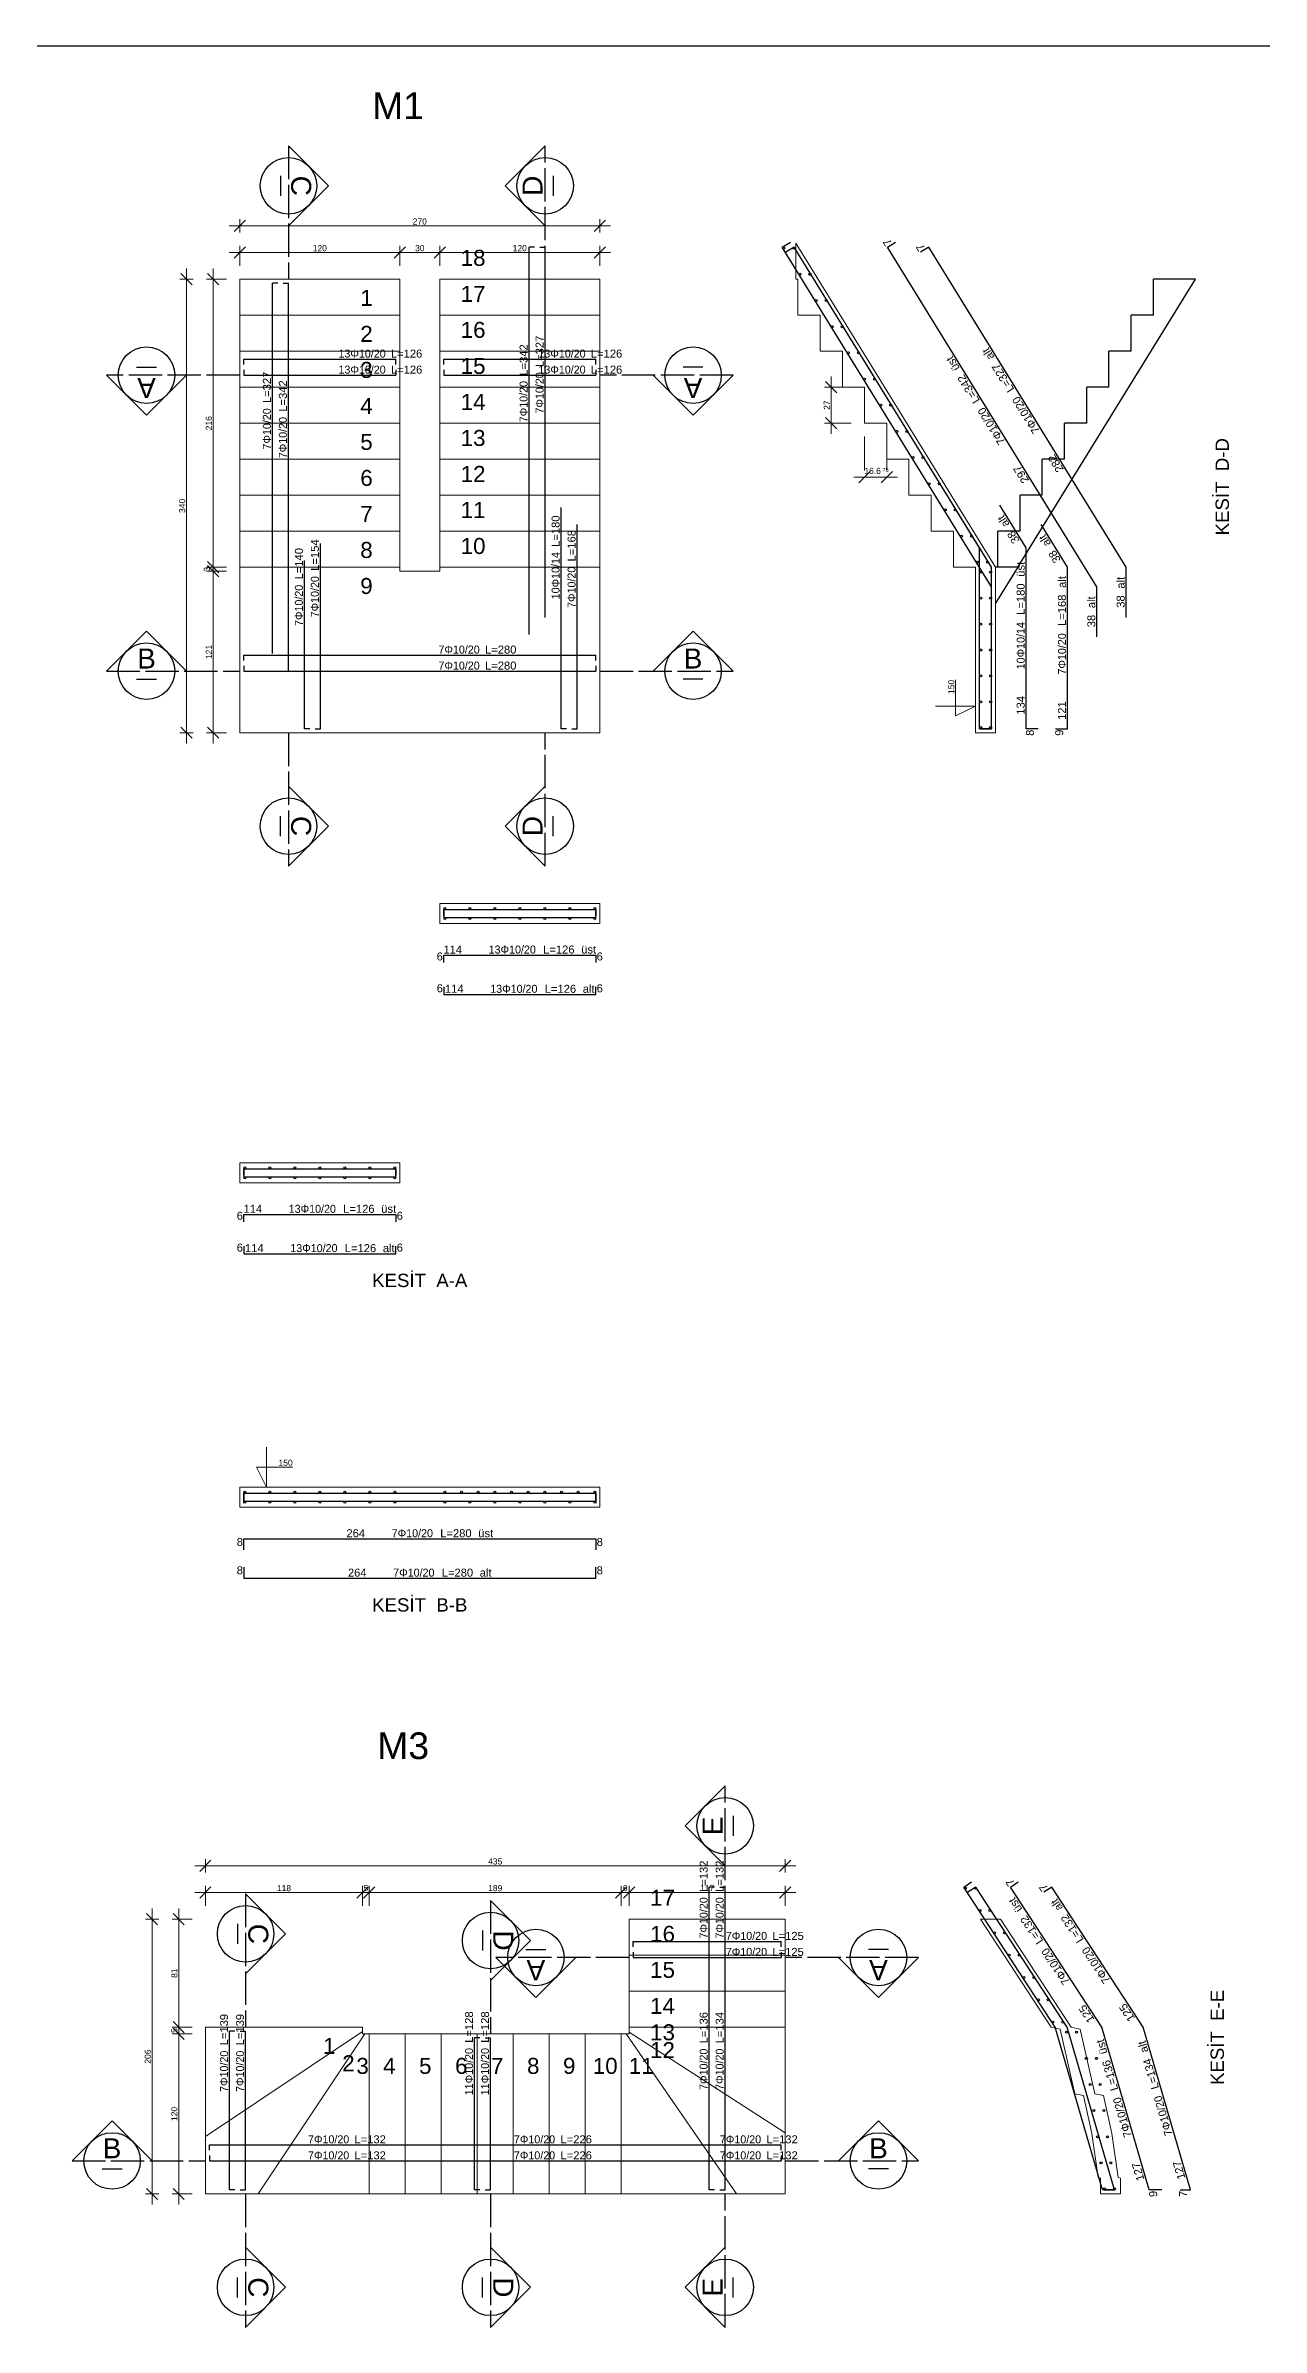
# Model space of a CAD drawing. Header units: millimetres. Extents: x 2232 to 85269, y -3593 to 5869.
# Drawn here: x 67817 to 69185, y 3303 to 5869 of the extents above; entities that cross this region are included whole.
import ezdxf

# ---------------------------------------------------------------- set-up
doc = ezdxf.new("R2010")
doc.units = ezdxf.units.MM
doc.linetypes.add('CENTER4', pattern=[56.25, 37.5, -6.25, 6.25, 6.25])
doc.linetypes.add('DASHDOT2', pattern=[12.7, 6.35, -3.175, 0, -3.175])
doc.layers.add('aks', color=251, linetype='DASHDOT2', lineweight=35)
for name, color, linetype in [('Donatı Topl. Uzun. Yazısı', 7, 'Continuous'), ('Donatı Uz. Yazısı', 7, 'Continuous'), ('Donatı Yazısı', 7, 'Continuous'), ('Donatı Çizgisi', 7, 'Continuous'), ('Merdiven', 7, 'Continuous'), ('Standart', 7, 'Continuous')]:
    doc.layers.add(name, color=color, linetype=linetype)
doc.styles.add('arial_1_18', font='arial.ttf', dxfattribs={"height": 0.2})
doc.styles.add('symbol_1_18', font='symbol.ttf', dxfattribs={"height": 0.2})

msp = doc.modelspace()

# ---------------------------------------------------------------- linework, layer by layer
msp.add_line((3332.4, 5868.7), (79990.7, 5868.7))
at = {"layer": 'aks', "color": 6, "linetype": 'CENTER4', "lineweight": -3}
for points in [[(68090.1, 5756.1), (68090.1, 5606.1)], [(68379, 5606.1), (68379, 5756.1)], [(68035.4, 5498.1), (67885.4, 5498.1)], [(68590.4, 5498.1), (68440.4, 5498.1)], [(67885.4, 5165.3), (68035.4, 5165.3)], [(68440.4, 5165.3), (68590.4, 5165.3)], [(68090.1, 5096.1), (68090.1, 4946.1)], [(68379, 4946.1), (68379, 5096.1)], [(68581.6, 3761.9), (68581.6, 3911.9)], [(68041.9, 3790.4), (68041.9, 3640.4)], [(68317.6, 3782.9), (68317.6, 3632.9)], [(68473.6, 3718.8), (68323.6, 3718.8)], [(68799.1, 3718.8), (68649.1, 3718.8)], [(67846.6, 3490), (67996.6, 3490)], [(68649.1, 3490), (68799.1, 3490)], [(68041.9, 3452.9), (68041.9, 3302.9)], [(68317.6, 3452.9), (68317.6, 3302.9)], [(68581.6, 3302.9), (68581.6, 3452.9)]]:
    msp.add_lwpolyline(points, dxfattribs=at)
at = {"layer": 'aks', "color": 6, "linetype": 'Continuous', "lineweight": -3}
for points in [[(68090.1, 5756.1), (68135.1, 5711.1)], [(68334, 5711.1), (68379, 5756.1)], [(68081.1, 5722.4), (68081.1, 5699.9)], [(68388, 5722.4), (68388, 5699.9)], [(68135.1, 5711.1), (68090.1, 5666.1)], [(68379, 5666.1), (68334, 5711.1)], [(67930.4, 5453.1), (67885.4, 5498.1)], [(67919.1, 5507.1), (67941.6, 5507.1)], [(67975.4, 5498.1), (67930.4, 5453.1)], [(68545.4, 5453.1), (68500.4, 5498.1)], [(68556.6, 5507.1), (68534.1, 5507.1)], [(68590.4, 5498.1), (68545.4, 5453.1)], [(67885.4, 5165.3), (67930.4, 5210.3)], [(67930.4, 5210.3), (67975.4, 5165.3)], [(68500.4, 5165.3), (68545.4, 5210.3)], [(68545.4, 5210.3), (68590.4, 5165.3)], [(67919.1, 5156.3), (67941.6, 5156.3)], [(68556.6, 5156.3), (68534.1, 5156.3)], [(68090.1, 5036.1), (68135.1, 4991.1)], [(68334, 4991.1), (68379, 5036.1)], [(68081.1, 4979.9), (68081.1, 5002.4)], [(68135.1, 4991.1), (68090.1, 4946.1)], [(68379, 4946.1), (68334, 4991.1)], [(68388, 4979.9), (68388, 5002.4)], [(68536.6, 3866.9), (68581.6, 3911.9)], [(68590.6, 3878.1), (68590.6, 3855.6)], [(68581.6, 3821.9), (68536.6, 3866.9)], [(68041.9, 3790.4), (68086.9, 3745.4)], [(68317.6, 3782.9), (68362.6, 3737.9)], [(68032.9, 3756.6), (68032.9, 3734.1)], [(68308.6, 3749.1), (68308.6, 3726.6)], [(68086.9, 3745.4), (68041.9, 3700.4)], [(68362.6, 3737.9), (68317.6, 3692.9)], [(68357.3, 3727.8), (68379.8, 3727.8)], [(68765.3, 3727.8), (68742.8, 3727.8)], [(68368.6, 3673.8), (68323.6, 3718.8)], [(68413.6, 3718.8), (68368.6, 3673.8)], [(68754.1, 3673.8), (68709.1, 3718.8)], [(68799.1, 3718.8), (68754.1, 3673.8)], [(67846.6, 3490), (67891.6, 3535)], [(67891.6, 3535), (67936.6, 3490)], [(68709.1, 3490), (68754.1, 3535)], [(68754.1, 3535), (68799.1, 3490)], [(67880.3, 3481), (67902.8, 3481)], [(68765.3, 3481), (68742.8, 3481)], [(68041.9, 3392.9), (68086.9, 3347.9)], [(68317.6, 3392.9), (68362.6, 3347.9)], [(68536.6, 3347.9), (68581.6, 3392.9)], [(68032.9, 3336.6), (68032.9, 3359.1)], [(68086.9, 3347.9), (68041.9, 3302.9)], [(68308.6, 3336.6), (68308.6, 3359.1)], [(68362.6, 3347.9), (68317.6, 3302.9)], [(68581.6, 3302.9), (68536.6, 3347.9)], [(68590.6, 3336.6), (68590.6, 3359.1)]]:
    msp.add_lwpolyline(points, dxfattribs=at)
for centre in [(68090.1, 5711.1), (68379, 5711.1), (67930.4, 5498.1), (68545.4, 5498.1), (67930.4, 5165.3), (68545.4, 5165.3), (68090.1, 4991.1), (68379, 4991.1), (68581.6, 3866.9), (68041.9, 3745.4), (68317.6, 3737.9), (68368.6, 3718.8), (68754.1, 3718.8), (67891.6, 3490), (68754.1, 3490), (68041.9, 3347.9), (68317.6, 3347.9), (68581.6, 3347.9)]:
    msp.add_circle(centre, 31.8, dxfattribs=at)
at = {"layer": 'Donatı Çizgisi', "color": 35, "linetype": 'Continuous', "lineweight": -3}
for points in [[(68645.7, 5642.1), (68654.9, 5647.8)], [(68764.2, 5642.1), (68773.4, 5647.8)], [(68361, 5206.4), (68361, 5642.1)], [(68367, 5642.1), (68361, 5642.1)], [(68373, 5642.1), (68379, 5642.1)], [(68379, 5225.8), (68379, 5642.1)], [(68881.4, 5260.3), (68645.7, 5642.1)], [(68659.2, 5642.1), (68650, 5636.5)], [(68881.4, 5282.1), (68659.2, 5642.1)], [(68999.9, 5260.3), (68764.2, 5642.1)], [(68810.7, 5642.1), (68801.5, 5636.5)], [(69032.9, 5282.1), (68810.7, 5642.1)], [(68072.1, 5185.3), (68072.1, 5601.6)], [(68078.1, 5601.6), (68072.1, 5601.6)], [(68084.1, 5601.6), (68090.1, 5601.6)], [(68090.1, 5165.9), (68090.1, 5601.6)], [(68039.9, 5516.1), (68210.9, 5516.1)], [(68039.9, 5510.1), (68039.9, 5516.1)], [(68039.9, 5504.1), (68039.9, 5498.1)], [(68039.9, 5498.1), (68210.9, 5498.1)], [(68210.9, 5510.1), (68210.9, 5516.1)], [(68210.9, 5504.1), (68210.9, 5498.1)], [(68264.9, 5516.1), (68435.9, 5516.1)], [(68264.9, 5510.1), (68264.9, 5516.1)], [(68264.9, 5504.1), (68264.9, 5498.1)], [(68264.9, 5498.1), (68435.9, 5498.1)], [(68435.9, 5510.1), (68435.9, 5516.1)], [(68435.9, 5504.1), (68435.9, 5498.1)], [(68397, 5100.6), (68397, 5349.5)], [(68867.9, 5304), (68838.3, 5352)], [(68920.4, 5304), (68890.8, 5352)], [(68415, 5100.6), (68415, 5330.1)], [(68881.4, 5282.1), (68851.8, 5330.1)], [(68966.9, 5282.1), (68937.3, 5330.1)], [(68108.1, 5100.6), (68108.1, 5289.6)], [(68126.1, 5100.6), (68126.1, 5309)], [(68867.9, 5100.6), (68867.9, 5304)], [(68920.4, 5100.6), (68920.4, 5304)], [(68881.4, 5100.6), (68881.4, 5282.1)], [(68881.4, 5225.8), (68881.4, 5282.1)], [(68881.4, 5203.9), (68881.4, 5260.3)], [(68966.9, 5100.6), (68966.9, 5282.1)], [(68999.9, 5203.9), (68999.9, 5260.3)], [(69032.9, 5225.8), (69032.9, 5282.1)], [(68039.9, 5183.3), (68435.9, 5183.3)], [(68039.9, 5177.3), (68039.9, 5183.3)], [(68435.9, 5177.3), (68435.9, 5183.3)], [(68039.9, 5171.3), (68039.9, 5165.3)], [(68039.9, 5165.3), (68435.9, 5165.3)], [(68435.9, 5171.3), (68435.9, 5165.3)], [(68114.1, 5100.6), (68108.1, 5100.6)], [(68120.1, 5100.6), (68126.1, 5100.6)], [(68403, 5100.6), (68397, 5100.6)], [(68409, 5100.6), (68415, 5100.6)], [(68881.4, 5100.6), (68867.9, 5100.6)], [(68867.9, 5100.6), (68881.4, 5100.6)], [(68933.9, 5100.6), (68920.4, 5100.6)], [(68953.4, 5100.6), (68966.9, 5100.6)], [(68264.9, 4890.1), (68264.9, 4897.4)], [(68264.9, 4897.4), (68435.9, 4897.4)], [(68264.9, 4895.7), (68264.9, 4888.4)], [(68264.9, 4888.4), (68435.9, 4888.4)], [(68435.9, 4897.4), (68435.9, 4890.1)], [(68435.9, 4888.4), (68435.9, 4895.7)], [(68264.9, 4837.6), (68264.9, 4846)], [(68264.9, 4846), (68435.9, 4846)], [(68435.9, 4846), (68435.9, 4837.6)], [(68264.9, 4810.2), (68264.9, 4801.8)], [(68264.9, 4801.8), (68435.9, 4801.8)], [(68435.9, 4801.8), (68435.9, 4810.2)], [(68039.9, 4598.5), (68039.9, 4605.8)], [(68039.9, 4605.8), (68210.9, 4605.8)], [(68039.9, 4604.1), (68039.9, 4596.8)], [(68039.9, 4596.8), (68210.9, 4596.8)], [(68210.9, 4605.8), (68210.9, 4598.5)], [(68210.9, 4596.8), (68210.9, 4604.1)], [(68039.9, 4546), (68039.9, 4554.4)], [(68039.9, 4554.4), (68210.9, 4554.4)], [(68210.9, 4554.4), (68210.9, 4546)], [(68039.9, 4518.6), (68039.9, 4510.2)], [(68210.9, 4510.2), (68210.9, 4518.6)], [(68039.9, 4510.2), (68210.9, 4510.2)], [(68039.9, 4243.2), (68039.9, 4231.9)], [(68039.9, 4229.7), (68039.9, 4240.9)], [(68039.9, 4240.9), (68435.9, 4240.9)], [(68435.9, 4231.9), (68435.9, 4243.2)], [(68435.9, 4240.9), (68435.9, 4229.7)], [(68039.9, 4231.9), (68435.9, 4231.9)], [(68039.9, 4177.2), (68039.9, 4189.6)], [(68039.9, 4189.6), (68435.9, 4189.6)], [(68435.9, 4189.6), (68435.9, 4177.2)], [(68039.9, 4157.7), (68039.9, 4145.3)], [(68435.9, 4145.3), (68435.9, 4157.7)], [(68039.9, 4145.3), (68435.9, 4145.3)], [(68563.6, 3640.4), (68563.6, 3797.9)], [(68569.6, 3797.9), (68563.6, 3797.9)], [(68575.6, 3797.9), (68581.6, 3797.9)], [(68581.6, 3640.4), (68581.6, 3797.9)], [(68850, 3797.9), (68858.8, 3803.7)], [(68952.9, 3640.4), (68850, 3797.9)], [(68863.5, 3797.9), (68854.6, 3792.1)], [(68966.4, 3640.4), (68863.5, 3797.9)], [(68902.5, 3797.9), (68911.3, 3803.7)], [(69005.4, 3640.4), (68902.5, 3797.9)], [(68949, 3797.9), (68940.1, 3792.1)], [(69051.9, 3640.4), (68949, 3797.9)], [(68478.1, 3736.8), (68644.6, 3736.8)], [(68478.1, 3730.8), (68478.1, 3736.8)], [(68478.1, 3724.8), (68478.1, 3718.8)], [(68644.6, 3730.8), (68644.6, 3736.8)], [(68644.6, 3724.8), (68644.6, 3718.8)], [(68478.1, 3718.8), (68644.6, 3718.8)], [(68023.9, 3457.4), (68023.9, 3635.9)], [(68029.9, 3635.9), (68023.9, 3635.9)], [(68035.9, 3635.9), (68041.9, 3635.9)], [(68041.9, 3457.4), (68041.9, 3635.9)], [(68299.6, 3457.4), (68299.6, 3628.4)], [(68305.6, 3628.4), (68299.6, 3628.4)], [(68311.6, 3628.4), (68317.6, 3628.4)], [(68317.6, 3457.4), (68317.6, 3628.4)], [(68563.6, 3457.4), (68563.6, 3640.4)], [(68581.6, 3457.4), (68581.6, 3640.4)], [(69006.3, 3457.4), (68952.9, 3640.4)], [(69019.8, 3457.4), (68966.4, 3640.4)], [(69058.8, 3457.4), (69005.4, 3640.4)], [(69105.3, 3457.4), (69051.9, 3640.4)], [(68001.1, 3508), (68181.1, 3508)], [(68001.1, 3502), (68001.1, 3508)], [(68001.1, 3496), (68001.1, 3490)], [(68001.1, 3490), (68181.1, 3490)], [(68181.1, 3508), (68464.6, 3508)], [(68181.1, 3490), (68464.6, 3490)], [(68464.6, 3508), (68644.6, 3508)], [(68464.6, 3490), (68644.6, 3490)], [(68644.6, 3502), (68644.6, 3508)], [(68644.6, 3496), (68644.6, 3490)], [(68029.9, 3457.4), (68023.9, 3457.4)], [(68035.9, 3457.4), (68041.9, 3457.4)], [(68305.6, 3457.4), (68299.6, 3457.4)], [(68311.6, 3457.4), (68317.6, 3457.4)], [(68569.6, 3457.4), (68563.6, 3457.4)], [(68575.6, 3457.4), (68581.6, 3457.4)], [(69020.5, 3457.4), (69006.3, 3457.4)], [(69008.2, 3457.4), (69019.8, 3457.4)], [(69073, 3457.4), (69058.8, 3457.4)], [(69093.7, 3457.4), (69105.3, 3457.4)]]:
    msp.add_lwpolyline(points, dxfattribs=at)
for centre in [(68647.5, 5641), (68658.8, 5641), (68665.7, 5611.6), (68677, 5611.6), (68683.9, 5582.1), (68695.1, 5582.1), (68702.1, 5552.7), (68713.3, 5552.7), (68720.2, 5523.3), (68731.5, 5523.3), (68738.4, 5493.8), (68749.6, 5493.8), (68756.6, 5464.4), (68767.8, 5464.4), (68774.7, 5435), (68786, 5435), (68792.9, 5405.5), (68804.2, 5405.5), (68811.1, 5376.1), (68822.3, 5376.1), (68829.3, 5346.6), (68840.5, 5346.6), (68847.4, 5317.2), (68858.7, 5317.2), (68865.6, 5287.8), (68876.8, 5287.8), (68869.1, 5276.5), (68880.3, 5276.5), (68869.1, 5247.4), (68880.3, 5247.4), (68869.1, 5218.3), (68880.3, 5218.3), (68869.1, 5189.1), (68880.3, 5189.1), (68869.1, 5160), (68880.3, 5160), (68869.1, 5130.9), (68880.3, 5130.9), (68869.1, 5101.8), (68880.3, 5101.8), (68266, 4898.5), (68266, 4887.3), (68294.1, 4898.5), (68294.1, 4887.3), (68322.3, 4898.5), (68322.3, 4887.3), (68350.4, 4898.5), (68350.4, 4887.3), (68378.5, 4898.5), (68378.5, 4887.3), (68406.6, 4898.5), (68406.6, 4887.3), (68434.8, 4898.5), (68434.8, 4887.3), (68041, 4606.9), (68041, 4595.7), (68069.1, 4606.9), (68069.1, 4595.7), (68097.3, 4606.9), (68097.3, 4595.7), (68125.4, 4606.9), (68125.4, 4595.7), (68153.5, 4606.9), (68153.5, 4595.7), (68181.6, 4606.9), (68181.6, 4595.7), (68209.8, 4606.9), (68209.8, 4595.7), (68041, 4242.1), (68069.1, 4242.1), (68097.3, 4242.1), (68125.4, 4242.1), (68153.5, 4242.1), (68181.6, 4242.1), (68209.8, 4242.1), (68266, 4242.1), (68284.8, 4242.1), (68303.5, 4242.1), (68322.3, 4242.1), (68341, 4242.1), (68359.8, 4242.1), (68378.5, 4242.1), (68397.3, 4242.1), (68416, 4242.1), (68434.8, 4242.1), (68041, 4230.8), (68069.1, 4230.8), (68097.3, 4230.8), (68125.4, 4230.8), (68153.5, 4230.8), (68181.6, 4230.8), (68209.8, 4230.8), (68266, 4230.8), (68294.1, 4230.8), (68322.3, 4230.8), (68350.4, 4230.8), (68378.5, 4230.8), (68406.6, 4230.8), (68434.8, 4230.8), (68851.8, 3796.7), (68863.1, 3796.7), (68868.3, 3771.6), (68879.5, 3771.6), (68884.7, 3746.5), (68895.9, 3746.5), (68901.1, 3721.4), (68912.4, 3721.4), (68917.5, 3696.2), (68928.8, 3696.2), (68934, 3671.1), (68945.2, 3671.1), (68950.4, 3646), (68961.6, 3646), (68965.6, 3634.7), (68976.9, 3634.7), (68988, 3605.4), (68999.3, 3605.4), (68992.2, 3576), (69003.5, 3576), (68996.4, 3546.6), (69007.6, 3546.6), (69000.5, 3517.2), (69011.7, 3517.2), (69004.5, 3487.9), (69015.7, 3487.9), (69008.5, 3458.5), (69019.7, 3458.5)]:
    msp.add_circle(centre, 1.12, dxfattribs=at)
at = {"layer": 'Merdiven', "color": 1, "linetype": 'Continuous', "lineweight": 5}
for points in [[(68885.9, 5282.1), (68660.9, 5646.6)], [(68660.9, 5606.1), (68660.9, 5646.6)], [(68215.4, 5606.1), (68035.4, 5606.1)], [(68035.4, 5606.1), (68035.4, 5282.1)], [(68035.4, 5606.1), (68215.4, 5606.1)], [(68215.4, 5282.1), (68215.4, 5606.1)], [(68260.4, 5606.1), (68440.4, 5606.1)], [(68260.4, 5282.1), (68260.4, 5606.1)], [(68440.4, 5606.1), (68440.4, 5282.1)], [(68663.4, 5606.1), (68660.9, 5606.1)], [(68663.4, 5565.6), (68663.4, 5606.1)], [(68035.4, 5565.6), (68215.4, 5565.6)], [(68440.4, 5565.6), (68260.4, 5565.6)], [(68688.4, 5565.6), (68663.4, 5565.6)], [(68688.4, 5525.1), (68688.4, 5565.6)], [(68035.4, 5525.1), (68215.4, 5525.1)], [(68440.4, 5525.1), (68260.4, 5525.1)], [(68713.4, 5525.1), (68688.4, 5525.1)], [(68713.4, 5484.6), (68713.4, 5525.1)], [(68035.4, 5484.6), (68215.4, 5484.6)], [(68440.4, 5484.6), (68260.4, 5484.6)], [(68738.4, 5484.6), (68713.4, 5484.6)], [(68738.4, 5444.1), (68738.4, 5484.6)], [(68035.4, 5444.1), (68215.4, 5444.1)], [(68440.4, 5444.1), (68260.4, 5444.1)], [(68763.4, 5444.1), (68738.4, 5444.1)], [(68763.4, 5403.6), (68763.4, 5444.1)], [(68035.4, 5403.6), (68215.4, 5403.6)], [(68440.4, 5403.6), (68260.4, 5403.6)], [(68788.4, 5403.6), (68763.4, 5403.6)], [(68788.4, 5363.1), (68788.4, 5403.6)], [(68035.4, 5363.1), (68215.4, 5363.1)], [(68440.4, 5363.1), (68260.4, 5363.1)], [(68813.4, 5363.1), (68788.4, 5363.1)], [(68813.4, 5322.6), (68813.4, 5363.1)], [(68035.4, 5322.6), (68215.4, 5322.6)], [(68440.4, 5322.6), (68260.4, 5322.6)], [(68838.4, 5322.6), (68813.4, 5322.6)], [(68838.4, 5282.1), (68838.4, 5322.6)], [(68035.4, 5282.1), (68215.4, 5282.1)], [(68035.4, 5096.1), (68035.4, 5282.1)], [(68035.4, 5282.1), (68215.4, 5282.1)], [(68215.4, 5282.1), (68215.4, 5277.6)], [(68215.4, 5277.6), (68260.4, 5277.6)], [(68260.4, 5277.6), (68260.4, 5282.1)], [(68260.4, 5282.1), (68440.4, 5282.1)], [(68440.4, 5282.1), (68260.4, 5282.1)], [(68440.4, 5282.1), (68260.4, 5282.1)], [(68440.4, 5282.1), (68440.4, 5096.1)], [(68863.4, 5282.1), (68838.4, 5282.1)], [(68863.4, 5096.1), (68863.4, 5282.1)], [(68885.9, 5241.6), (68885.9, 5282.1)], [(68885.9, 5096.1), (68885.9, 5241.6)], [(68440.4, 5096.1), (68035.4, 5096.1)], [(68885.9, 5096.1), (68863.4, 5096.1)], [(68260.4, 4904.1), (68260.4, 4881.6)], [(68440.4, 4904.1), (68260.4, 4904.1)], [(68440.4, 4881.6), (68440.4, 4904.1)], [(68260.4, 4881.6), (68440.4, 4881.6)], [(68035.4, 4612.6), (68035.4, 4590.1)], [(68215.4, 4612.6), (68035.4, 4612.6)], [(68215.4, 4590.1), (68215.4, 4612.6)], [(68035.4, 4590.1), (68215.4, 4590.1)], [(68035.4, 4225.2), (68035.4, 4247.7)], [(68035.4, 4247.7), (68440.4, 4247.7)], [(68440.4, 4247.7), (68440.4, 4225.2)], [(68440.4, 4225.2), (68035.4, 4225.2)], [(68473.6, 3761.9), (68649.1, 3761.9)], [(68473.6, 3640.4), (68473.6, 3761.9)], [(68649.1, 3761.9), (68649.1, 3640.4)], [(68948.4, 3640.4), (68869, 3761.9)], [(68869, 3761.9), (68891.5, 3761.9)], [(68891.5, 3761.9), (68970.9, 3640.4)], [(68649.1, 3721.4), (68473.6, 3721.4)], [(68649.1, 3680.9), (68473.6, 3680.9)], [(68173.6, 3640.4), (67996.6, 3640.4)], [(67996.6, 3640.4), (67996.6, 3452.9)], [(68173.6, 3640.4), (67996.6, 3640.4)], [(68173.6, 3635.4), (67996.6, 3517.6)], [(68176.1, 3632.9), (68055.9, 3452.9)], [(68173.6, 3632.9), (68173.6, 3640.4)], [(68181.1, 3632.9), (68173.6, 3632.9)], [(68181.1, 3452.9), (68181.1, 3632.9)], [(68181.1, 3452.9), (68181.1, 3632.9)], [(68181.1, 3632.9), (68464.6, 3632.9)], [(68181.1, 3452.9), (68181.1, 3632.9)], [(68221.6, 3452.9), (68221.6, 3632.9)], [(68262.1, 3452.9), (68262.1, 3632.9)], [(68302.6, 3452.9), (68302.6, 3632.9)], [(68343.1, 3452.9), (68343.1, 3632.9)], [(68383.6, 3452.9), (68383.6, 3632.9)], [(68424.1, 3452.9), (68424.1, 3632.9)], [(68464.6, 3632.9), (68464.6, 3452.9)], [(68464.6, 3452.9), (68464.6, 3632.9)], [(68464.6, 3632.9), (68473.6, 3632.9)], [(68464.6, 3632.9), (68464.6, 3452.9)], [(68470.1, 3632.9), (68594.4, 3452.9)], [(68473.6, 3632.9), (68473.6, 3640.4)], [(68473.6, 3640.4), (68649.1, 3640.4)], [(68649.1, 3640.4), (68473.6, 3640.4)], [(68649.1, 3640.4), (68473.6, 3640.4)], [(68473.6, 3634.9), (68649.1, 3521.8)], [(68649.1, 3640.4), (68649.1, 3452.9)], [(68958.6, 3638.3), (68948.4, 3640.4)], [(68974.9, 3565.3), (68958.6, 3638.3)], [(68970.9, 3640.4), (68981.1, 3638.3)], [(68981.1, 3638.3), (68997.4, 3565.3)], [(68984.9, 3563.7), (68974.9, 3565.3)], [(68994.1, 3520.7), (68984.9, 3563.7)], [(68997.4, 3565.3), (69007.4, 3563.7)], [(69007.4, 3563.7), (69016.6, 3520.7)], [(69001.4, 3471.4), (68994.1, 3520.7)], [(69016.6, 3520.7), (69023.9, 3471.4)], [(69004, 3470.6), (69001.4, 3471.4)], [(69004, 3452.9), (69004, 3470.6)], [(69023.9, 3471.4), (69026.5, 3470.6)], [(69026.5, 3470.6), (69026.5, 3452.9)], [(67996.6, 3452.9), (68181.1, 3452.9)], [(68464.6, 3452.9), (68181.1, 3452.9)], [(68649.1, 3452.9), (68464.6, 3452.9)], [(69026.5, 3452.9), (69004, 3452.9)]]:
    msp.add_lwpolyline(points, dxfattribs=at)
at = {"layer": 'Merdiven', "color": 134, "linetype": 'Continuous', "lineweight": -3}
for points in [[(68910.9, 5282.1), (69110.9, 5606.1)], [(69110.9, 5606.1), (69063.4, 5606.1)], [(69063.4, 5565.6), (69063.4, 5606.1)], [(69063.4, 5565.6), (69038.4, 5565.6)], [(69038.4, 5525.1), (69038.4, 5565.6)], [(69038.4, 5525.1), (69013.4, 5525.1)], [(69013.4, 5484.6), (69013.4, 5525.1)], [(69013.4, 5484.6), (68988.4, 5484.6)], [(68988.4, 5444.1), (68988.4, 5484.6)], [(68988.4, 5444.1), (68963.4, 5444.1)], [(68963.4, 5403.6), (68963.4, 5444.1)], [(68963.4, 5403.6), (68938.4, 5403.6)], [(68938.4, 5363.1), (68938.4, 5403.6)], [(68938.4, 5363.1), (68913.4, 5363.1)], [(68913.4, 5322.6), (68913.4, 5363.1)], [(68913.4, 5322.6), (68888.4, 5322.6)], [(68888.4, 5282.1), (68888.4, 5322.6)], [(68910.9, 5282.1), (68885.9, 5241.6)], [(68888.4, 5282.1), (68885.9, 5282.1)], [(68910.9, 5282.1), (68888.4, 5282.1)]]:
    msp.add_lwpolyline(points, dxfattribs=at)
at = {"layer": 'Standart', "color": 163, "linetype": 'Continuous', "lineweight": 5}
for points in [[(68041.7, 5672.5), (68029, 5659.8)], [(68446.7, 5672.5), (68434, 5659.8)], [(68041.7, 5642.5), (68029, 5629.8)], [(68221.7, 5642.5), (68209, 5629.8)], [(68266.7, 5642.5), (68254, 5629.8)], [(68446.7, 5642.5), (68434, 5629.8)], [(67969, 5612.5), (67981.7, 5599.8)], [(67999, 5612.5), (68011.7, 5599.8)], [(68694.6, 5491), (68707.3, 5478.3)], [(68694.6, 5450.5), (68707.3, 5437.8)], [(68744.8, 5389.8), (68732.1, 5377)], [(68769.8, 5389.8), (68757.1, 5377)], [(67999, 5288.5), (68011.7, 5275.8)], [(67999, 5284), (68011.7, 5271.3)], [(67969, 5102.5), (67981.7, 5089.8)], [(67999, 5102.5), (68011.7, 5089.8)], [(68002.9, 3828.2), (67990.2, 3815.5)], [(68655.4, 3828.2), (68642.7, 3815.5)], [(68002.9, 3798.2), (67990.2, 3785.5)], [(68179.9, 3798.2), (68167.2, 3785.5)], [(68187.4, 3798.2), (68174.7, 3785.5)], [(68470.9, 3798.2), (68458.2, 3785.5)], [(68479.9, 3798.2), (68467.2, 3785.5)], [(68655.4, 3798.2), (68642.7, 3785.5)], [(67930.2, 3768.2), (67942.9, 3755.5)], [(67960.2, 3768.2), (67972.9, 3755.5)], [(67960.2, 3646.7), (67972.9, 3634)], [(67960.2, 3639.2), (67972.9, 3626.5)], [(67930.2, 3459.2), (67942.9, 3446.5)], [(67960.2, 3459.2), (67972.9, 3446.5)]]:
    msp.add_lwpolyline(points, dxfattribs=at)
at = {"layer": 'Standart', "color": 1, "linetype": 'Continuous', "lineweight": 5}
for points in [[(68035.4, 5658.6), (68035.4, 5673.6)], [(68440.4, 5658.6), (68440.4, 5673.6)], [(68023.4, 5666.1), (68452.4, 5666.1)], [(68023.4, 5636.1), (68452.4, 5636.1)], [(68035.4, 5621.1), (68035.4, 5643.6)], [(68215.4, 5621.1), (68215.4, 5643.6)], [(68260.4, 5621.1), (68260.4, 5643.6)], [(68440.4, 5621.1), (68440.4, 5643.6)], [(67982.9, 5606.1), (67967.9, 5606.1)], [(67975.4, 5084.1), (67975.4, 5618.1)], [(68020.4, 5606.1), (67997.9, 5606.1)], [(68005.4, 5084.1), (68005.4, 5618.1)], [(68700.9, 5432.1), (68700.9, 5496.6)], [(68723.4, 5484.6), (68693.4, 5484.6)], [(68723.4, 5444.1), (68693.4, 5444.1)], [(68738.4, 5429.1), (68738.4, 5390.9)], [(68763.4, 5429.1), (68763.4, 5390.9)], [(68726.4, 5383.4), (68775.4, 5383.4)], [(68020.4, 5282.1), (67997.9, 5282.1)], [(68020.4, 5277.6), (67997.9, 5277.6)], [(68840.9, 5126.1), (68840.9, 5155.6)], [(68863.4, 5141.1), (68863.4, 5126.1)], [(68840.9, 5126.1), (68818.4, 5126.1)], [(68863.4, 5126.1), (68840.9, 5114.9)], [(68840.9, 5114.9), (68840.9, 5126.1)], [(68840.9, 5126.1), (68863.4, 5126.1)], [(67982.9, 5096.1), (67967.9, 5096.1)], [(68020.4, 5096.1), (67997.9, 5096.1)], [(68065.4, 4270.2), (68065.4, 4292.7)], [(68065.4, 4247.7), (68054.1, 4270.2)], [(68054.1, 4270.2), (68065.4, 4270.2)], [(68065.4, 4270.2), (68065.4, 4247.7)], [(68065.4, 4270.2), (68094.8, 4270.2)], [(68080.4, 4247.7), (68065.4, 4247.7)], [(67996.6, 3814.4), (67996.6, 3829.4)], [(68649.1, 3814.4), (68649.1, 3829.4)], [(67984.6, 3821.9), (68661.1, 3821.9)], [(67996.6, 3776.9), (67996.6, 3799.4)], [(68173.6, 3776.9), (68173.6, 3799.4)], [(68181.1, 3776.9), (68181.1, 3799.4)], [(68464.6, 3776.9), (68464.6, 3799.4)], [(68473.6, 3776.9), (68473.6, 3799.4)], [(68649.1, 3776.9), (68649.1, 3799.4)], [(67936.6, 3440.9), (67936.6, 3773.9)], [(67966.6, 3440.9), (67966.6, 3773.9)], [(67984.6, 3791.9), (68661.1, 3791.9)], [(67944.1, 3761.9), (67929.1, 3761.9)], [(67981.6, 3761.9), (67959.1, 3761.9)], [(67981.6, 3640.4), (67959.1, 3640.4)], [(67981.6, 3632.9), (67959.1, 3632.9)], [(67944.1, 3452.9), (67929.1, 3452.9)], [(67981.6, 3452.9), (67959.1, 3452.9)]]:
    msp.add_lwpolyline(points, dxfattribs=at)

# ---------------------------------------------------------------- texts
at = {"layer": 'aks', "color": 1, "linetype": 'Continuous', "lineweight": -3, "style": 'arial_1_18'}
for s, rotation, p in [('C', 270, (68093.1, 5722.5)), ('D', 90, (68376, 5699.8)), ('A', 180, (67940.9, 5495.1)), ('A', 180, (68555.9, 5495.1)), ('C', 270, (68093.1, 5002.5)), ('D', 90, (68376, 4979.8)), ('E', 90, (68578.6, 3856.4)), ('C', 270, (68044.9, 3756.7)), ('D', 270, (68320.6, 3749.2)), ('A', 180, (68379, 3715.8)), ('A', 180, (68764.5, 3715.8)), ('C', 270, (68044.9, 3359.2)), ('D', 270, (68320.6, 3359.2)), ('E', 90, (68578.6, 3337.4))]:
    msp.add_text(s, height=22.5, rotation=rotation, dxfattribs=at).set_placement(p)
for p in [(67919.9, 5168.3), (68534.9, 5168.3), (67881.1, 3493), (68743.6, 3493)]:
    msp.add_text('B', height=22.5, dxfattribs=at).set_placement(p)
at = {"layer": 'Donatı Topl. Uzun. Yazısı', "color": 1, "linetype": 'Continuous', "lineweight": -3, "style": 'arial_1_18'}
for s, p in [('L=126', (68205.4, 5517.9)), ('L=126', (68430.4, 5517.9)), ('L=126', (68205.4, 5499.9)), ('L=126', (68430.4, 5499.9)), ('L=280', (68311.3, 5185.1)), ('L=280', (68311.3, 5167.1)), ('L=126', (68376.7, 4847.8)), ('L=126', (68378.5, 4803.6)), ('L=126', (68151.7, 4556.2)), ('L=126', (68153.5, 4512)), ('L=280', (68260.9, 4191.4)), ('L=280', (68262.6, 4147.1)), ('L=125', (68634.7, 3738.6)), ('L=125', (68634.7, 3720.6)), ('L=132', (68164.4, 3509.8)), ('L=226', (68396.2, 3509.8)), ('L=132', (68627.9, 3509.8)), ('L=132', (68164.4, 3491.8)), ('L=226', (68396.2, 3491.8)), ('L=132', (68627.9, 3491.8))]:
    msp.add_text(s, height=9, dxfattribs=at).set_placement(p)
for s, rotation, p in [('L=342', 90, (68359.2, 5497.6)), ('L=327', 90, (68377.2, 5507.3)), ('L=327', 90, (68070.3, 5466.8)), ('L=342', 90, (68088.3, 5457.1)), ('L=342', 121.6864, (68868.5, 5469.8)), ('L=327', 121.6864, (68907.3, 5482.3)), ('L=180', 90, (68395.2, 5305.1)), ('L=154', 90, (68124.3, 5278.2)), ('L=168', 90, (68413.2, 5288.7)), ('L=140', 90, (68106.3, 5268.5)), ('L=180', 90, (68918.6, 5228.7)), ('L=168', 90, (68965.1, 5216.1)), ('L=132', 90, (68561.8, 3792.5)), ('L=132', 90, (68579.8, 3792.5)), ('L=132', 123.1684, (68939.9, 3737.4)), ('L=132', 123.1684, (68985.4, 3738.9)), ('L=139', 90, (68022.1, 3620)), ('L=139', 90, (68040.1, 3620)), ('L=128', 90, (68297.8, 3622.9)), ('L=128', 90, (68315.8, 3622.9)), ('L=136', 90, (68561.8, 3622.2)), ('L=134', 90, (68579.8, 3622.2)), ('L=136', 106.27, (69024, 3570.4)), ('L=134', 106.27, (69070, 3572.1))]:
    msp.add_text(s, height=9, rotation=rotation, dxfattribs=at).set_placement(p)
at = {"layer": 'Donatı Uz. Yazısı', "color": 1, "linetype": 'Continuous', "lineweight": -3, "style": 'arial_1_18'}
for s, rotation, p in [('7', 121.6864, (68769.8, 5646.8)), ('7', 121.6864, (68807.1, 5641.1)), ('297', 121.6864, (68923.9, 5380)), ('282', 121.6864, (68962.8, 5392.4)), ('38', 121.6864, (68913.2, 5312.2)), ('38', 121.6864, (68959.7, 5290.4)), ('38', 90, (69031.1, 5236.6)), ('38', 90, (68998.1, 5214.7)), ('134', 90, (68918.6, 5116.4)), ('121', 90, (68965.1, 5110.5)), ('8', 90, (68929, 5092.6)), ('9', 90, (68962, 5092.6)), ('7', 123.1684, (68907.9, 3802.6)), ('7', 123.1684, (68945.5, 3796.8)), ('125', 123.1684, (68997.6, 3649)), ('125', 123.1684, (69043.2, 3650.5)), ('127', 106.27, (69053.5, 3469.1)), ('127', 106.27, (69099.6, 3470.8)), ('9', 90, (69067.7, 3449.4)), ('7', 90, (69101.3, 3449.4))]:
    msp.add_text(s, height=9, rotation=rotation, dxfattribs=at).set_placement(p)
for s, p in [('114', (68264.5, 4847.8)), ('6', (68256.9, 4840)), ('6', (68436.9, 4840)), ('6', (68256.9, 4804.2)), ('114', (68266.2, 4803.6)), ('6', (68436.9, 4804.2)), ('6', (68031.9, 4548.4)), ('114', (68039.5, 4556.2)), ('6', (68211.9, 4548.4)), ('6', (68031.9, 4512.6)), ('114', (68041.2, 4512)), ('6', (68211.9, 4512.6)), ('8', (68031.9, 4181.6)), ('264', (68155.3, 4191.4)), ('8', (68436.9, 4181.6)), ('8', (68031.9, 4149.7)), ('8', (68436.9, 4149.7)), ('264', (68157, 4147.1))]:
    msp.add_text(s, height=9, dxfattribs=at).set_placement(p)
at = {"layer": 'Donatı Yazısı', "color": 1, "linetype": 'Continuous', "lineweight": -3}
for s, style, p in [('13F10/20', 'symbol_1_18', (68146.4, 5517.9)), ('13F10/20', 'symbol_1_18', (68371.4, 5517.9)), ('13F10/20', 'symbol_1_18', (68146.4, 5499.9)), ('13F10/20', 'symbol_1_18', (68371.4, 5499.9)), ('7F10/20', 'symbol_1_18', (68258.9, 5185.1)), ('7F10/20', 'symbol_1_18', (68258.9, 5167.1)), ('13F10/20', 'symbol_1_18', (68315.4, 4847.8)), ('üst', 'arial_1_18', (68419.5, 4847.8)), ('13F10/20', 'symbol_1_18', (68317.2, 4803.6)), ('alt', 'arial_1_18', (68421.3, 4803.6)), ('13F10/20', 'symbol_1_18', (68090.4, 4556.2)), ('üst', 'arial_1_18', (68194.5, 4556.2)), ('13F10/20', 'symbol_1_18', (68092.2, 4512)), ('alt', 'arial_1_18', (68196.3, 4512)), ('7F10/20', 'symbol_1_18', (68206.3, 4191.4)), ('üst', 'arial_1_18', (68303.7, 4191.4)), ('7F10/20', 'symbol_1_18', (68208, 4147.1)), ('alt', 'arial_1_18', (68305.4, 4147.1)), ('7F10/20', 'symbol_1_18', (68582.3, 3738.6)), ('7F10/20', 'symbol_1_18', (68582.3, 3720.6)), ('7F10/20', 'symbol_1_18', (68112.1, 3509.8)), ('7F10/20', 'symbol_1_18', (68343.8, 3509.8)), ('7F10/20', 'symbol_1_18', (68575.6, 3509.8)), ('7F10/20', 'symbol_1_18', (68112.1, 3491.8)), ('7F10/20', 'symbol_1_18', (68343.8, 3491.8)), ('7F10/20', 'symbol_1_18', (68575.6, 3491.8))]:
    msp.add_text(s, height=9, dxfattribs=dict(at, style=style)).set_placement(p)
for s, rotation, style, p in [('üst', 121.6864, 'arial_1_18', (68846, 5506.3)), ('alt', 121.6864, 'arial_1_18', (68884.8, 5518.7)), ('7F10/20', 90, 'symbol_1_18', (68359.2, 5445.2)), ('7F10/20', 90, 'symbol_1_18', (68377.2, 5455)), ('7F10/20', 121.6864, 'symbol_1_18', (68936, 5435.8)), ('7F10/20', 90, 'symbol_1_18', (68070.3, 5414.5)), ('7F10/20', 90, 'symbol_1_18', (68088.3, 5404.7)), ('7F10/20', 121.6864, 'symbol_1_18', (68897.2, 5423.4)), ('alt', 121.6864, 'arial_1_18', (68902, 5330.5)), ('alt', 121.6864, 'arial_1_18', (68948.5, 5308.7)), ('10F10/14', 90, 'symbol_1_18', (68395.2, 5246.1)), ('üst', 90, 'arial_1_18', (68918.6, 5271.5)), ('7F10/20', 90, 'symbol_1_18', (68106.3, 5216.1)), ('7F10/20', 90, 'symbol_1_18', (68124.3, 5225.8)), ('7F10/20', 90, 'symbol_1_18', (68413.2, 5236.4)), ('alt', 90, 'arial_1_18', (68965.1, 5259)), ('alt', 90, 'arial_1_18', (69031.1, 5258.1)), ('alt', 90, 'arial_1_18', (68998.1, 5236.2)), ('10F10/14', 90, 'symbol_1_18', (68918.6, 5167.4)), ('7F10/20', 90, 'symbol_1_18', (68965.1, 5161.5)), ('7F10/20', 90, 'symbol_1_18', (68561.8, 3740.1)), ('7F10/20', 90, 'symbol_1_18', (68579.8, 3740.1)), ('üst', 123.1684, 'arial_1_18', (68916.4, 3773.2)), ('alt', 123.1684, 'arial_1_18', (68962, 3774.7)), ('7F10/20', 123.1684, 'symbol_1_18', (68969.7, 3691.7)), ('7F10/20', 123.1684, 'symbol_1_18', (69015.3, 3693.1)), ('üst', 106.27, 'arial_1_18', (69012, 3611.5)), ('alt', 106.27, 'arial_1_18', (69058, 3613.2)), ('7F10/20', 90, 'symbol_1_18', (68022.1, 3567.6)), ('7F10/20', 90, 'symbol_1_18', (68040.1, 3567.6)), ('11F10/20', 90, 'symbol_1_18', (68297.8, 3563.9)), ('11F10/20', 90, 'symbol_1_18', (68315.8, 3563.9)), ('7F10/20', 90, 'symbol_1_18', (68561.8, 3569.9)), ('7F10/20', 90, 'symbol_1_18', (68579.8, 3569.9)), ('7F10/20', 106.27, 'symbol_1_18', (69039.3, 3518)), ('7F10/20', 106.27, 'symbol_1_18', (69085.3, 3519.7))]:
    msp.add_text(s, height=9, rotation=rotation, dxfattribs=dict(at, style=style)).set_placement(p)
at = {"layer": 'Merdiven', "color": 1, "linetype": 'Continuous', "lineweight": 5, "style": 'arial_1_18'}
for s, p in [('18', (68283.9, 5621.1)), ('1', (68170.9, 5576.1)), ('17', (68283.9, 5580.6)), ('2', (68170.9, 5535.6)), ('16', (68283.9, 5540.1)), ('15', (68283.9, 5499.6)), ('3', (68170.9, 5495.1)), ('4', (68170.9, 5454.6)), ('14', (68283.9, 5459.1)), ('5', (68170.9, 5414.1)), ('13', (68283.9, 5418.6)), ('6', (68170.9, 5373.6)), ('12', (68283.9, 5378.1)), ('7', (68170.9, 5333.1)), ('11', (68283.9, 5337.6)), ('10', (68283.9, 5297.1)), ('8', (68170.9, 5292.6)), ('9', (68170.9, 5252.1)), ('17', (68497.1, 3776.9)), ('16', (68497.1, 3736.4)), ('15', (68497.1, 3695.9)), ('14', (68497.1, 3655.4)), ('13', (68497.1, 3625.7)), ('1', (68129.1, 3610.4)), ('12', (68497, 3605.6)), ('2', (68150.6, 3590.8)), ('3', (68166.5, 3587.9)), ('4', (68196.6, 3587.9)), ('5', (68237.1, 3587.9)), ('6', (68277.6, 3587.9)), ('7', (68318.1, 3587.9)), ('8', (68358.6, 3587.9)), ('9', (68399.1, 3587.9)), ('10', (68432.6, 3587.9)), ('11', (68473.1, 3587.9))]:
    msp.add_text(s, height=18, dxfattribs=at).set_placement(p)
at = {"layer": 'Standart', "color": 1, "linetype": 'Continuous', "lineweight": 5, "style": 'arial_1_18'}
for s, height, p in [('M1', 30, (68184.3, 5786.1)), ('270', 6.84, (68229.9, 5667.6)), ('120', 6.84, (68117.4, 5637.6)), ('30', 6.84, (68232.6, 5637.6)), ('120', 6.84, (68342.4, 5637.6)), ('16.6', 6.84, (68738.2, 5387.1)), ('75', 4.45, (68758.6, 5389.5)), ('150', 6.84, (68078.9, 4271.7)), ('M3', 30, (68190.1, 3941.9)), ('435', 6.84, (68314.8, 3823.4)), ('118', 6.84, (68077.1, 3793.4)), ('5', 6.84, (68174.6, 3793.4)), ('189', 6.84, (68314.8, 3793.4)), ('6', 6.84, (68466.4, 3793.4)), ('117', 6.84, (68553.3, 3793.4))]:
    msp.add_text(s, height=height, dxfattribs=at).set_placement(p)
for s, p in [('27', (68699.4, 5459.1)), ('216', (68003.9, 5436.2)), ('340', (67973.9, 5343.2)), ('3', (68001.6, 5277.2)), ('121', (68003.9, 5178.9)), ('150', (68839.4, 5139.6)), ('81', (67965.1, 3695.8)), ('5', (67965.1, 3634)), ('206', (67935.1, 3599.4)), ('120', (67965.1, 3534.9))]:
    msp.add_text(s, height=6.84, rotation=90, dxfattribs=at).set_placement(p)
at = {"layer": 'Standart', "color": 1, "linetype": 'Continuous', "lineweight": -3, "style": 'arial_1_18'}
for s, p in [('KESİT  D-D', (69148.4, 5318)), ('KESİT  E-E', (69142.8, 3575.4))]:
    msp.add_text(s, height=15, rotation=90, dxfattribs=at).set_placement(p)
for s, p in [('KESİT  A-A', (68184.3, 4472.7)), ('KESİT  B-B', (68184.3, 4107.8))]:
    msp.add_text(s, height=15, dxfattribs=at).set_placement(p)

doc.saveas('drawing.dxf')
